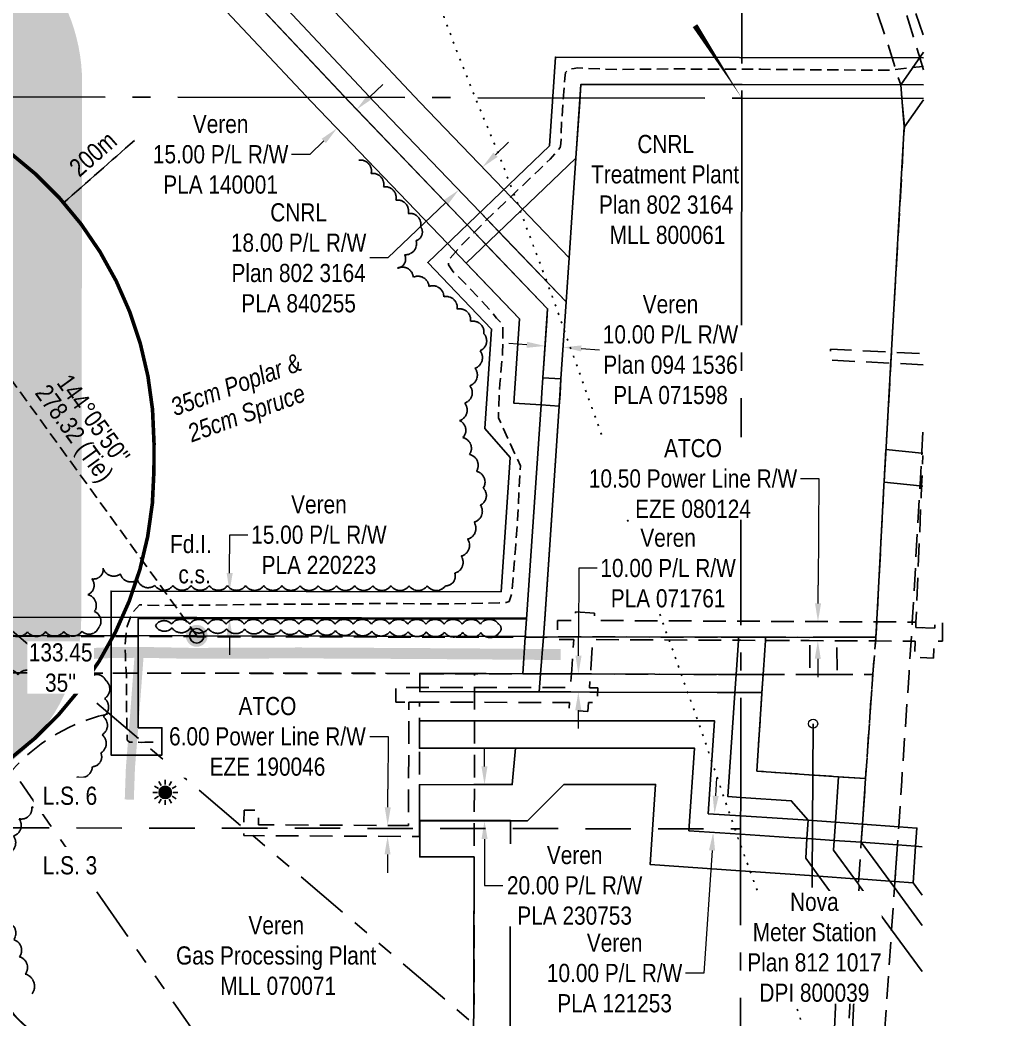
# Model space of a CAD drawing. Extents: x 487952 to 501475, y 6030928 to 6046516.
# Drawn here: x 492229 to 492769, y 6042886 to 6043436 of the extents above; entities that cross this region are included whole.
import ezdxf
from ezdxf.enums import TextEntityAlignment as Align

# ---------------------------------------------------------------- set-up
doc = ezdxf.new("R2010")
doc.units = 0
doc.header["$LTSCALE"] = 5
doc.header["$PDSIZE"] = 0.5
for name, pattern in [('0', [1, 1, 0]), ('foc-ACCESSROAD', [3.75, 2.5, -1.25]), ('foc-BUFFER', [16.75, 15, -1.75]), ('foc-DOT', [1, 0.2, -0.8]), ('foc-DRILLPATH', [14.75, 6, -1.75, 1.75, -1.75, 1.75, -1.75]), ('foc-FLOWLINE', [3.75, 2.5, -1.25]), ('foc-LSD', [8, 5, -3]), ('foc-QUARTERLINE', [33, 25, -3, 2, -3]), ('foc-TIELINE', [1.875, 1.25, -0.625]), ('UG_PIPE', [1.875, 1.25, -0.625])]:
    doc.linetypes.add(name, pattern=pattern)
doc.layers.get('Defpoints').update_dxf_attribs({"color": 9})
for name, color, linetype in [('AS-DRILL', 8, 'foc-DOT'), ('AS-PIPE-UG', 44, 'UG_PIPE'), ('AS-ROADS', 254, 'Continuous'), ('AS-SYMBOL', 7, 'Continuous'), ('AUX-BUFFER', 7, 'foc-BUFFER'), ('C-RW', 13, 'Continuous'), ('C-WS', 13, 'foc-ACCESSROAD'), ('F-AR', 190, 'foc-ACCESSROAD'), ('F-EZE', 190, 'foc-FLOWLINE'), ('F-RW', 190, 'Continuous'), ('F-WS', 190, 'foc-ACCESSROAD'), ('L-BD', 7, 'Continuous'), ('L-MON', 1, 'Continuous'), ('L-QSEC', 8, 'foc-QUARTERLINE'), ('L-SECLBL', 7, 'Continuous'), ('L-SECTION-LSD', 7, 'foc-LSD'), ('L-TIE', 7, 'foc-TIELINE'), ('P-BUFFER-H 30m', 51, 'Continuous'), ('P-PDRILLPATH', 12, 'foc-DRILLPATH'), ('T-BUSH', 110, '0'), ('T-BUSH-T', 110, 'Continuous')]:
    doc.layers.add(name, color=color, linetype=linetype)
doc.layers.add('AS-PIPE-AG', color=7, linetype='Continuous', true_color=0x7d00fa)
for name, color, linetype, lineweight in [('C-RW-T', 13, 'Continuous', 9), ('C-WS-T', 13, 'Continuous', 9), ('F-EZE-T', 190, 'Continuous', 9), ('F-RW-T', 190, 'Continuous', 9), ('F-WS-T', 190, 'Continuous', 9)]:
    doc.layers.add(name, color=color, linetype=linetype, lineweight=lineweight)
doc.styles.add('100L', font='ARIALN.TTF', dxfattribs={"height": 11})
doc.styles.add('80CG', font='ARIALN.TTF', dxfattribs={"height": 10})
doc.styles.add('80L', font='ARIALN.TTF', dxfattribs={"height": 40})
doc.dimstyles.new('CG2011', dxfattribs={"dimscale": 5, "dimtxt": 9, "dimasz": 2, "dimexe": 0.2, "dimexo": 0.0625, "dimgap": 0.5, "dimtad": 0, "dimtih": 1, "dimtoh": 1, "dimzin": 0, "dimdsep": 46, "dimtxsty": '80CG', "dimcen": 0.1, "dimse1": 1, "dimse2": 1, "dimclrd": 256, "dimclrt": 256, "dimaunit": 1, "dimadec": 4, "dimazin": 0, "dimtfac": 0.06, "dimtofl": 0, "dimtmove": 0, "dimatfit": 1, "dimfxl": 0.2, "dimtolj": 1, "dimtzin": 0, "dimlwd": -1, "dimarcsym": 0})
doc.dimstyles.new('Compass 5 000', dxfattribs={"dimscale": 5, "dimtxt": 9, "dimasz": 2, "dimexe": 0.2, "dimexo": 0.0625, "dimgap": 0.5, "dimtad": 0, "dimtih": 1, "dimtoh": 1, "dimzin": 0, "dimdsep": 46, "dimtxsty": '80CG', "dimcen": 0.1, "dimse1": 1, "dimse2": 1, "dimclrd": 256, "dimclrt": 256, "dimaunit": 1, "dimadec": 4, "dimazin": 0, "dimtfac": 0.06, "dimtofl": 0, "dimtmove": 0, "dimatfit": 1, "dimfxl": 0.2, "dimtolj": 1, "dimtzin": 0, "dimlwd": -1, "dimarcsym": 0})

# ---------------------------------------------------------------- blocks, each defined once
blk = doc.blocks.new('*D427')
at = {"layer": 'C-RW-T', "transparency": 16777216}
for p, q in [((492611.73, 6043009.04), (492612.4, 6043019.02)), ((492609.73, 6042979.01), (492605.21, 6042911.54)), ((492605.21, 6042911.54), (492595.21, 6042911.54))]:
    blk.add_line(p, q, dxfattribs=at)
for points in [[(492610.07, 6043009.16), (492613.4, 6043008.93), (492611.07, 6042999.07)], [(492608.06, 6042979.12), (492611.39, 6042978.9), (492610.39, 6042988.99)]]:
    blk.add_solid(points, dxfattribs=at)
at = {"layer": 'Defpoints', "color": 0, "transparency": 16777216}
for p in [(492642.89, 6042996.94), (492610.39, 6042988.99), (492642.22, 6042986.86)]:
    blk.add_point(p, dxfattribs=at)
at = {"layer": 'C-RW-T', "transparency": 16777216, "insert": (492556.13, 6042911.54), "char_height": 10, "attachment_point": 5, "style": '80CG', "bg_fill": 3, "box_fill_scale": 1.1, "bg_fill_color": 256, "bg_fill_true_color": 13158600, "bg_fill_transparency": 0}
blk.add_mtext('\\A1;Veren\\P10.00 P/L R/W\\PPLA 121253', dxfattribs=at)
blk = doc.blocks.new('*D428')
at = {"layer": 'C-RW-T', "transparency": 16777216}
for p, q in [((492507.83, 6043257.18), (492497.85, 6043257.85)), ((492537.82, 6043255.16), (492547.79, 6043254.48))]:
    blk.add_line(p, q, dxfattribs=at)
for points in [[(492507.94, 6043258.84), (492507.72, 6043255.52), (492517.81, 6043256.51)], [(492537.93, 6043256.82), (492537.71, 6043253.49), (492527.84, 6043255.83)]]:
    blk.add_solid(points, dxfattribs=at)
at = {"layer": 'Defpoints', "color": 0, "transparency": 16777216}
for p in [(492517.81, 6043256.51), (492514.87, 6043212.89), (492524.9, 6043212.21)]:
    blk.add_point(p, dxfattribs=at)
at = {"layer": 'C-RW-T', "transparency": 16777216, "insert": (492586.88, 6043254.48), "char_height": 10, "attachment_point": 5, "style": '80CG'}
blk.add_mtext('\\A1;Veren\\P10.00 P/L R/W\\PPlan 094 1536\\PPLA 071598', dxfattribs=at)
blk = doc.blocks.new('*D429')
at = {"layer": 'C-RW-T', "transparency": 16777216}
for p, q in [((492536.47, 6043134.31), (492536.31, 6043096.09)), ((492546.47, 6043134.31), (492536.47, 6043134.31)), ((492536.26, 6043086.09), (492536.31, 6043096.09)), ((492536.13, 6043056.13), (492536.09, 6043046.13))]:
    blk.add_line(p, q, dxfattribs=at)
for points in [[(492534.6, 6043086.1), (492537.93, 6043086.08), (492536.22, 6043076.09)], [(492534.47, 6043056.14), (492537.8, 6043056.12), (492536.18, 6043066.13)]]:
    blk.add_solid(points, dxfattribs=at)
at = {"layer": 'Defpoints', "color": 0, "transparency": 16777216}
for p in [(492494.31, 6043076.27), (492536.22, 6043076.09), (492494.27, 6043066.31)]:
    blk.add_point(p, dxfattribs=at)
at = {"layer": 'C-RW-T', "transparency": 16777216, "insert": (492585.56, 6043134.31), "char_height": 10, "attachment_point": 5, "style": '80CG', "bg_fill": 3, "box_fill_scale": 1.1, "bg_fill_color": 256, "bg_fill_true_color": 13158600, "bg_fill_transparency": 0}
blk.add_mtext('\\A1;Veren\\P10.00 P/L R/W\\PPLA 071761', dxfattribs=at)
blk = doc.blocks.new('*D431')
at = {"layer": 'Defpoints', "color": 0, "transparency": 16777216}
for p in [(492433.38, 6042992.76), (492431.25, 6042986.77), (492433.35, 6042986.76)]:
    blk.add_point(p, dxfattribs=at)
at = {"layer": 'F-EZE-T', "transparency": 16777216}
for p, q in [((492421.51, 6043041.71), (492431.51, 6043041.71)), ((492431.51, 6043041.71), (492431.37, 6043012.77)), ((492431.33, 6043002.77), (492431.37, 6043012.77)), ((492431.21, 6042976.77), (492431.16, 6042966.77))]:
    blk.add_line(p, q, dxfattribs=at)
for points in [[(492429.66, 6043002.78), (492432.99, 6043002.77), (492431.28, 6042992.77)], [(492429.54, 6042976.78), (492432.87, 6042976.77), (492431.25, 6042986.77)]]:
    blk.add_solid(points, dxfattribs=at)
at = {"layer": 'F-EZE-T', "transparency": 16777216, "insert": (492365.14, 6043041.71), "char_height": 10, "attachment_point": 5, "style": '80CG', "bg_fill": 3, "box_fill_scale": 1.1, "bg_fill_color": 256, "bg_fill_true_color": 13158600, "bg_fill_transparency": 0}
blk.add_mtext('\\A1;ATCO\\P6.00 Power Line R/W\\PEZE 190046', dxfattribs=at)
blk = doc.blocks.new('*D432')
at = {"layer": 'C-RW-T', "transparency": 16777216}
for p, q in [((492484.54, 6043025.21), (492484.53, 6043035.21)), ((492484.57, 6042985.22), (492484.6, 6042959.76)), ((492484.6, 6042959.76), (492494.6, 6042959.76))]:
    blk.add_line(p, q, dxfattribs=at)
for points in [[(492486.2, 6043025.21), (492482.87, 6043025.21), (492484.55, 6043015.21)], [(492486.24, 6042985.22), (492482.91, 6042985.21), (492484.56, 6042995.22)]]:
    blk.add_solid(points, dxfattribs=at)
at = {"layer": 'Defpoints', "color": 0, "transparency": 16777216}
for p in [(492460.24, 6043015.19), (492460.25, 6042995.19), (492484.56, 6042995.22)]:
    blk.add_point(p, dxfattribs=at)
at = {"layer": 'C-RW-T', "transparency": 16777216, "insert": (492534.14, 6042959.76), "char_height": 10, "attachment_point": 5, "style": '80CG', "bg_fill": 3, "box_fill_scale": 1.1, "bg_fill_color": 256, "bg_fill_true_color": 13158600, "bg_fill_transparency": 0}
blk.add_mtext('\\A1;Veren\\P20.00 P/L R/W\\PPLA 230753', dxfattribs=at)
blk = doc.blocks.new('*D433')
at = {"layer": 'C-RW-T', "transparency": 16777216}
for p, q in [((492421.42, 6043393.52), (492428.64, 6043400.44)), ((492396.15, 6043369.3), (492388.46, 6043361.93)), ((492388.46, 6043361.93), (492378.46, 6043361.93))]:
    blk.add_line(p, q, dxfattribs=at)
for points in [[(492420.27, 6043394.72), (492422.57, 6043392.32), (492414.2, 6043386.6)], [(492394.99, 6043370.51), (492397.3, 6043368.1), (492403.37, 6043376.22)]]:
    blk.add_solid(points, dxfattribs=at)
at = {"layer": 'Defpoints', "color": 0, "transparency": 16777216}
for p in [(492417.14, 6043383.53), (492403.37, 6043376.22), (492406.31, 6043373.15)]:
    blk.add_point(p, dxfattribs=at)
at = {"layer": 'C-RW-T', "transparency": 16777216, "insert": (492339.37, 6043361.93), "char_height": 10, "attachment_point": 5, "style": '80CG'}
blk.add_mtext('\\A1;Veren\\P15.00 P/L R/W\\PPLA 140001 ', dxfattribs=at)
blk = doc.blocks.new('*D434')
at = {"layer": 'Defpoints', "color": 0, "transparency": 16777216}
for p in [(492486.25, 6043351.86), (492470.41, 6043342.38), (492473.26, 6043339.41)]:
    blk.add_point(p, dxfattribs=at)
at = {"layer": 'F-RW-T', "transparency": 16777216}
for p, q in [((492490.61, 6043361.75), (492497.83, 6043368.67)), ((492463.19, 6043335.46), (492431.38, 6043304.95)), ((492431.38, 6043304.95), (492421.38, 6043304.95))]:
    blk.add_line(p, q, dxfattribs=at)
for points in [[(492489.46, 6043362.96), (492491.77, 6043360.55), (492483.39, 6043354.83)], [(492462.04, 6043336.66), (492464.35, 6043334.26), (492470.41, 6043342.38)]]:
    blk.add_solid(points, dxfattribs=at)
at = {"layer": 'F-RW-T', "transparency": 16777216, "insert": (492382.29, 6043304.95), "char_height": 10, "attachment_point": 5, "style": '80CG'}
blk.add_mtext('\\A1;CNRL\\P18.00 P/L R/W\\PPlan 802 3164\\PPLA 840255', dxfattribs=at)
blk = doc.blocks.new('lightpole')
h = blk.add_hatch(color=255)
h.dxf.hatch_style = 1
h.paths.add_polyline_path([(-0.78, 0, 1), (0.78, 0, 1)])
h.paths.add_polyline_path([(0.68, 0, -1), (-0.68, 0, -1)], flags=16)
h = blk.add_hatch(color=13)
h.dxf.hatch_style = 1
edge = h.paths.add_edge_path()
edge.add_arc((0, 0), 0.682, 0, 360)
at = {"color": 13}
for p, q in [((-0.43, 0.75), (-0.69, 1.19)), ((0, 0.86), (0, 1.38)), ((0.43, 0.75), (0.69, 1.19)), ((-0.86, 0), (-1.38, 0)), ((-0.75, 0.43), (-1.19, 0.69)), ((0.75, 0.43), (1.19, 0.69)), ((0.86, 0), (1.38, 0)), ((-0.75, -0.43), (-1.19, -0.69)), ((-0.43, -0.75), (-0.69, -1.19)), ((0, -0.86), (0, -1.38)), ((0.43, -0.75), (0.69, -1.19)), ((0.75, -0.43), (1.19, -0.69))]:
    blk.add_line(p, q, dxfattribs=at)
blk.add_circle((0, 0), 0.682, dxfattribs=at)
blk = doc.blocks.new('*D440')
at = {"layer": 'C-RW-T', "transparency": 16777216}
for p, q in [((492344.35, 6043131.54), (492344.39, 6043152.66)), ((492344.39, 6043152.66), (492354.39, 6043152.66)), ((492344.28, 6043096.56), (492344.27, 6043086.56))]:
    blk.add_line(p, q, dxfattribs=at)
for points in [[(492342.68, 6043131.54), (492346.01, 6043131.54), (492344.33, 6043121.54)], [(492342.62, 6043096.56), (492345.95, 6043096.56), (492344.3, 6043106.56)]]:
    blk.add_solid(points, dxfattribs=at)
at = {"layer": 'Defpoints', "color": 0, "transparency": 16777216}
for p in [(492344.33, 6043121.54), (492364.59, 6043121.5), (492364.57, 6043106.52)]:
    blk.add_point(p, dxfattribs=at)
at = {"layer": 'C-RW-T', "transparency": 16777216, "insert": (492393.47, 6043152.66), "char_height": 10, "attachment_point": 5, "style": '80CG'}
blk.add_mtext('\\A1;Veren\\P15.00 P/L R/W\\PPLA 220223', dxfattribs=at)
blk = doc.blocks.new('*D474')
at = {"layer": 'C-RW-T', "transparency": 16777216}
for p, q in [((492665.25, 6042839.25), (492623.45, 6042841.15)), ((492695.11, 6042837.89), (492705.1, 6042837.44))]:
    blk.add_line(p, q, dxfattribs=at)
for points in [[(492665.33, 6042840.92), (492665.17, 6042837.59), (492675.24, 6042838.8)], [(492695.18, 6042839.56), (492695.03, 6042836.23), (492685.12, 6042838.35)]]:
    blk.add_solid(points, dxfattribs=at)
at = {"layer": 'Defpoints', "color": 0, "transparency": 16777216}
for p in [(492675.78, 6042850.7), (492685.66, 6042850.26), (492675.24, 6042838.8)]:
    blk.add_point(p, dxfattribs=at)
at = {"layer": 'C-RW-T', "transparency": 16777216, "insert": (492584.36, 6042841.15), "char_height": 10, "attachment_point": 5, "style": '80CG', "bg_fill": 3, "box_fill_scale": 1.1, "bg_fill_color": 256, "bg_fill_true_color": 13158600, "bg_fill_transparency": 0}
blk.add_mtext('\\A1;Veren\\P10.00 P/L R/W\\PPlan 072 1780\\PPLA 070611', dxfattribs=at)
blk = doc.blocks.new('*D538')
at = {"layer": 'Defpoints', "color": 0, "transparency": 16777216}
for p in [(492666.06, 6043104.91), (492668, 6043104.9), (492666, 6043094.42)]:
    blk.add_point(p, dxfattribs=at)
at = {"layer": 'F-EZE-T', "transparency": 16777216}
for p, q in [((492658.4, 6043183.56), (492668.4, 6043183.56)), ((492668.4, 6043183.56), (492668.11, 6043124.9)), ((492668.05, 6043114.9), (492668.11, 6043124.9)), ((492667.9, 6043084.41), (492667.85, 6043074.41))]:
    blk.add_line(p, q, dxfattribs=at)
for points in [[(492666.39, 6043114.91), (492669.72, 6043114.89), (492668, 6043104.9)], [(492666.23, 6043084.42), (492669.57, 6043084.4), (492667.95, 6043094.41)]]:
    blk.add_solid(points, dxfattribs=at)
at = {"layer": 'F-EZE-T', "transparency": 16777216, "insert": (492599.26, 6043183.56), "char_height": 10, "attachment_point": 5, "style": '80CG', "bg_fill": 3, "box_fill_scale": 1.1, "bg_fill_color": 256, "bg_fill_true_color": 13158600, "bg_fill_transparency": 0}
blk.add_mtext('\\A1;ATCO\\P10.50 Power Line R/W\\PEZE 080124', dxfattribs=at)
blk = doc.blocks.new('fdia')
at = {"color": 255, "const_width": 1}
blk.add_lwpolyline([(-0.5, 0, 1), (0.5, 0, 1)], format="xyb", close=True, dxfattribs=at)
blk = doc.blocks.new('Fdiaa')
blk.add_blockref('fdia', (0, 0))
blk = doc.blocks.new('fdib')
at = {"color": 1, "const_width": 1.6}
blk.add_lwpolyline([(-0.4, 0, 1), (0.4, 0, 1)], format="xyb", close=True, dxfattribs=at)
at = {"color": 1}
blk.add_circle((0, 0), 0.8, dxfattribs=at)
blk = doc.blocks.new('Fdibb')
blk.add_blockref('fdib', (0, 0))
blk = doc.blocks.new('fdicc')
for name in ['Fdibb', 'Fdiaa']:
    blk.add_blockref(name, (0, 0))
blk = doc.blocks.new('FDI')
blk.add_blockref('fdicc', (0, 0))

msp = doc.modelspace()

# ---------------------------------------------------------------- hatches: boundary and pattern name
at = {"layer": 'P-BUFFER-H 30m'}
h = msp.add_hatch(color=256, dxfattribs=at)
h.dxf.hatch_style = 1
edge = h.paths.add_edge_path()
edge.add_arc((491992.533, 6043322.243), 99.948, 106.13903, 179.89767)
edge.add_line((491892.585, 6043322.422), (491892.201, 6043107.355))
edge.add_arc((491992.149, 6043107.176), 99.948, 179.89767, 269.89767)
edge.add_line((491991.97, 6043007.228), (492162.577, 6043006.924))
edge.add_arc((492162.755, 6043106.872), 99.948, 269.89767, 359.89767)
edge.add_line((492262.703, 6043106.693), (492263.087, 6043321.76))
edge.add_arc((492163.139, 6043321.939), 99.948, 359.89767, 361.39676)
edge.add_line((492263.058, 6043324.375), (492263.183, 6043401.188))
edge.add_arc((492163.235, 6043401.351), 99.948, 359.90667, 449.90667)
edge.add_line((492163.398, 6043501.299), (492063.45, 6043501.462))
edge.add_arc((492063.287, 6043401.514), 99.948, 89.90667, 170.35906)

# ---------------------------------------------------------------- linework, layer by layer
at = {"layer": 'AS-PIPE-AG', "flags": 128}
msp.add_lwpolyline([(492295.869, 6043038.347), (492297.676, 6043038.483), (492302.233, 6043038.562)], dxfattribs=at)
at = {"layer": 'AS-PIPE-UG', "flags": 128}
msp.add_lwpolyline([(492726.071, 6043410.222), (492725.91, 6043410.194), (492719.837, 6043409.698), (492706.468, 6043408.216), (492675.535, 6043408.433), (492636.515, 6043408.714), (492588.247, 6043408.932), (492557.519, 6043408.64), (492535.733, 6043409.481), (492533.796, 6043409.219), (492530.486, 6043408.399), (492529.183, 6043407.05), (492528.712, 6043403.903), (492526.948, 6043379.393), (492526.553, 6043367.667), (492526.195, 6043365.719), (492524.897, 6043364.157), (492520.609, 6043359.344), (492514.555, 6043353.442), (492500.071, 6043339.598), (492484.514, 6043324.76), (492471.475, 6043311.409), (492464.763, 6043303.723), (492464.678, 6043301.111), (492467.353, 6043297.387), (492471.431, 6043293.469), (492488.086, 6043275.857), (492491.184, 6043271.846), (492494.651, 6043268.23), (492494.506, 6043252.879), (492493.467, 6043240.444), (492492.933, 6043235.883), (492492.197, 6043216.989), (492504.321, 6043190.577), (492502.701, 6043160.847), (492501.805, 6043147.342), (492501.378, 6043142.981), (492500.499, 6043130.945), (492500.497, 6043130.947), (492499.475, 6043119.946), (492498.199, 6043115.969), (492496.383, 6043115.381), (492492.79, 6043115.191), (492465.758, 6043114.619), (492426.78, 6043114.835), (492391.646, 6043114.489), (492369.559, 6043114.488), (492333.393, 6043113.906), (492321.513, 6043113.922), (492307.119, 6043113.797), (492294.747, 6043114.098), (492291.486, 6043110.505), (492289.602, 6043106.745), (492288.012, 6043102.301), (492287.377, 6043099.081), (492286.903, 6043092.467), (492286.98, 6043086.096), (492287.515, 6043075.532), (492287.61, 6043057.645), (492287.932, 6043039.62), (492289.173, 6043038.632), (492294.13, 6043038.535), (492295.842, 6043038.388)], dxfattribs=at)
at = {"layer": 'AS-ROADS', "flags": 128}
for points, const_width in [([(492222.552, 6043087.144), (492257.991, 6043086.767)], 4.997), ([(492257.991, 6043086.767), (492278.652, 6043087.853), (492294.669, 6043087.982), (492323.586, 6043087.425), (492382.326, 6043087.651), (492422.227, 6043087.469), (492471.539, 6043087.176), (492526.387, 6043086.741)], 5.997), ([(492294.666, 6043087.974), (492291.849, 6043050.477), (492289.756, 6043024.443), (492289.14, 6043006.965)], 4.997)]:
    msp.add_lwpolyline(points, dxfattribs=dict(at, const_width=const_width))
at = {"layer": 'C-RW', "flags": 128}
for points in [[(492313.867, 6043493.297), (492410.221, 6043390.753), (492474.949, 6043323.194), (492488.776, 6043308.765), (492519.216, 6043277), (492518.758, 6043270.263), (492516.651, 6043239.05), (492526.624, 6043238.391), (492526.114, 6043230.176), (492525.615, 6043223.446), (492515.642, 6043224.119), (492500.684, 6043225.13), (492503.811, 6043271.406), (492477.953, 6043298.39), (492464.113, 6043312.833), (492389.414, 6043390.782), (492293.058, 6043493.328), (492293.058, 6043493.328)], [(492327.738, 6043493.277), (492424.11, 6043390.662), (492482.168, 6043330.107), (492496.047, 6043315.648), (492529.485, 6043280.729), (492526.626, 6043238.412), (492526.128, 6043230.196), (492525.615, 6043223.446), (492525.06, 6043215.232), (492517.703, 6043106.351), (492517.023, 6043096.287), (492517.02, 6043096.244), (492515.414, 6043076.218), (492514.628, 6043066.209), (492504.697, 6043066.232), (492484.504, 6043066.282), (492478.924, 6043066.295), (492448.961, 6043066.368), (492448.996, 6043076.349), (492478.954, 6043076.28), (492485.403, 6043076.272), (492505.6, 6043076.237), (492507.004, 6043096.262), (492507.679, 6043106.256), (492515.642, 6043224.119), (492516.098, 6043230.863), (492516.651, 6043239.05), (492519.215, 6043277), (492474.949, 6043323.194), (492410.252, 6043390.72), (492313.867, 6043493.297)], [(492726.079, 6043415.092), (492523.562, 6043415.464), (492520.279, 6043366.579), (492453.308, 6043302.464), (492488.41, 6043265.84), (492484.696, 6043211.184), (492498.646, 6043195.215), (492493.666, 6043121.304), (492279.086, 6043121.656), (492279.098, 6043031.454), (492307.08, 6043031.464), (492307.078, 6043046.456), (492294.088, 6043046.452), (492294.08, 6043106.637), (492507.679, 6043106.256), (492515.642, 6043224.119), (492500.684, 6043225.13), (492503.811, 6043271.406), (492474.493, 6043302.001), (492534.825, 6043359.768), (492537.574, 6043400.446), (492726.056, 6043400.1)], [(492726.043, 6043391.947), (492725.115, 6043390.572), (492715.538, 6043377.049), (492714.344, 6043390.589), (492713.504, 6043400.123), (492726.083, 6043418.098)], [(492674.619, 6042825.147), (492680.235, 6042948.655), (492668.45, 6042964.826), (492661.244, 6042974.714), (492661.955, 6042985.512), (492662.625, 6042995.648), (492653.336, 6043006.325), (492625.507, 6043008.172), (492618.453, 6043008.64), (492622.456, 6043068.303), (492623.126, 6043078.323), (492624.208, 6043094.627), (492624.36, 6043096.347), (492625.642, 6043096.343), (492639.183, 6043096.282), (492639.066, 6043094.554), (492637.972, 6043078.281), (492637.289, 6043068.261), (492634.425, 6043022.637), (492660.324, 6043020.843), (492679.254, 6043019.561), (492677.564, 6042994.566), (492676.883, 6042984.507), (492676.524, 6042979.177), (492688.026, 6042963.466), (492690.247, 6042960.432), (492690.756, 6042959.736), (492685.204, 6042840.504)], [(492725.347, 6042937.748), (492710.109, 6042958.615), (492710.342, 6042961.917), (492711.761, 6042982.042), (492691.845, 6042983.587), (492676.883, 6042984.507), (492661.955, 6042985.512), (492651.966, 6042986.207), (492625.476, 6042987.979), (492596.988, 6042989.854), (492600.03, 6043035.345), (492501.584, 6043035.235), (492481.406, 6043035.212), (492478.727, 6043035.209), (492448.766, 6043035.176), (492448.8, 6043050.291), (492478.742, 6043050.3), (492482.735, 6043050.301), (492502.919, 6043050.306), (492611.058, 6043050.339), (492607.634, 6042999.163), (492625.491, 6042998.035), (492648.515, 6042996.582), (492662.625, 6042995.648), (492677.564, 6042994.566), (492692.523, 6042993.481), (492712.42, 6042992.039), (492722.399, 6042991.316), (492721.7, 6042981.3), (492720.3, 6042961.224), (492725.372, 6042954.321)], [(492725.372, 6042954.321), (492720.3, 6042961.224), (492710.342, 6042961.917), (492707.551, 6042962.113), (492690.444, 6042963.299), (492688.026, 6042963.466), (492668.45, 6042964.826), (492655.38, 6042965.733), (492625.445, 6042967.813), (492575.686, 6042971.27), (492578.632, 6043015.349), (492528.121, 6043015.241), (492508.133, 6042995.239), (492478.674, 6042995.211), (492448.787, 6042995.183), (492448.779, 6043015.173), (492478.703, 6043015.206), (492499.811, 6043015.23), (492501.584, 6043035.235), (492600.03, 6043035.345), (492596.988, 6042989.854), (492625.476, 6042987.979), (492651.966, 6042986.207), (492661.955, 6042985.512), (492676.883, 6042984.507), (492691.845, 6042983.587), (492711.761, 6042982.042), (492721.7, 6042981.3), (492725.413, 6042981.022)]]:
    msp.add_lwpolyline(points, dxfattribs=at)
msp.add_lwpolyline([(491700.216, 6043078.111), (492198.715, 6043077.408), (492198.546, 6042957.15, 0.4329021), (492304.542, 6042857.103), (492478.582, 6042856.827), (492478.81, 6042975.454), (492448.899, 6042975.437), (492448.888, 6042995.427), (492498.839, 6042995.455), (492498.532, 6042836.805), (492305.104, 6042837.113, -0.4312586), (492178.556, 6042957.192), (492178.698, 6043057.447), (491700.181, 6043058.122)], format="xyb", dxfattribs=at)
msp.add_lwpolyline([(492637.797, 6043075.713), (492637.138, 6043065.86), (492625.754, 6043065.887), (492622.611, 6043065.902), (492612.464, 6043065.927), (492546.969, 6043066.124), (492542.504, 6043066.136), (492531.986, 6043066.164), (492514.628, 6043066.21), (492515.41, 6043076.173), (492516.676, 6043076.174), (492532.721, 6043076.105), (492543.239, 6043076.066), (492613.238, 6043075.804), (492623.332, 6043075.768), (492625.82, 6043075.749), (492637.797, 6043075.713)], close=True, dxfattribs=at)
at = {"layer": 'C-WS', "flags": 128}
msp.add_lwpolyline([(492301.161, 6042856.571), (492297.641, 6042856.567), (492294.123, 6042856.687), (492290.612, 6042856.931), (492287.111, 6042857.298), (492283.626, 6042857.789), (492280.16, 6042858.402), (492276.717, 6042859.136), (492273.303, 6042859.991), (492269.921, 6042860.966), (492266.575, 6042862.059), (492263.27, 6042863.269), (492260.009, 6042864.595), (492256.797, 6042866.035), (492253.638, 6042867.586), (492250.536, 6042869.248), (492247.494, 6042871.019), (492244.515, 6042872.895), (492241.605, 6042874.874), (492238.766, 6042876.956), (492236.002, 6042879.135), (492233.317, 6042881.411), (492230.714, 6042883.779), (492228.195, 6042886.238), (492225.764, 6042888.784), (492223.425, 6042891.413), (492221.18, 6042894.124), (492219.031, 6042896.912), (492216.982, 6042899.774), (492215.035, 6042902.706), (492213.192, 6042905.705), (492211.456, 6042908.766), (492209.828, 6042911.888), (492208.312, 6042915.063), (492206.908, 6042918.291), (492205.619, 6042921.567), (492204.446, 6042924.885), (492203.39, 6042928.243), (492202.453, 6042931.636), (492201.636, 6042935.059), (492200.94, 6042938.51), (492200.366, 6042941.983), (492199.915, 6042945.473), (492199.586, 6042948.978), (492199.381, 6042952.491), (492199.301, 6042956.011), (492199.343, 6042959.53), (492199.51, 6042963.045), (492199.8, 6042966.553), (492200.214, 6042970.049), (492200.75, 6042973.528), (492201.409, 6042976.985), (492202.188, 6042980.417), (492203.088, 6042983.82), (492204.107, 6042987.189), (492205.245, 6042990.52), (492206.498, 6042993.809), (492207.867, 6042997.052), (492209.349, 6043000.245), (492210.942, 6043003.383), (492212.645, 6043006.464), (492214.455, 6043009.482), (492216.37, 6043012.436), (492218.388, 6043015.319), (492220.506, 6043018.13), (492222.722, 6043020.865), (492225.033, 6043023.52), (492227.436, 6043026.092), (492229.927, 6043028.578), (492232.505, 6043030.975), (492235.165, 6043033.28), (492237.906, 6043035.489), (492240.722, 6043037.6), (492243.61, 6043039.612), (492246.568, 6043041.52), (492249.591, 6043043.323), (492252.675, 6043045.019), (492255.817, 6043046.605), (492259.013, 6043048.079), (492262.259, 6043049.44), (492265.551, 6043050.686), (492268.885, 6043051.816), (492272.256, 6043052.827), (492279.095, 6043054.491), (492279.092, 6043076.543), (492326.209, 6043076.496), (492449.09, 6043076.418), (492479.048, 6043076.401), (492479.035, 6043066.415), (492479.019, 6043058.277), (492479.005, 6043048.082), (492478.988, 6043032.991), (492478.961, 6043012.988), (492478.93, 6042992.993), (492478.72, 6042856.515), (492304.678, 6042856.698), (492301.161, 6042856.571)], close=True, dxfattribs=at)
at = {"layer": 'F-AR', "flags": 128}
for points in [[(492725.058, 6042749.373), (492722.689, 6042751.611), (492700.649, 6042772.431), (492692.31, 6042809.187), (492685.204, 6042840.504), (492682.686, 6042851.602), (492690.247, 6042960.432), (492690.444, 6042963.299), (492691.845, 6042983.587), (492692.523, 6042993.481), (492694.215, 6043018.552), (492698.311, 6043078.362), (492699.909, 6043096.244), (492700.019, 6043098.405), (492700.345, 6043104.739), (492704.41, 6043181.626), (492705.412, 6043199.607), (492708.095, 6043247.087), (492708.434, 6043253.072), (492715.539, 6043377.037), (492714.153, 6043392.764), (492713.504, 6043400.123), (492706.478, 6043422.435), (492682.609, 6043492.764)], [(492703.725, 6043492.734), (492726.097, 6043426.799)], [(492725.763, 6043209.158), (492725.167, 6043198.517), (492725.115, 6043197.578), (492724.161, 6043180.537), (492724.109, 6043179.599), (492719.915, 6043104.653), (492719.492, 6043097.097), (492719.293, 6043094.16), (492718.124, 6043076.913), (492714.073, 6043017.124), (492712.42, 6042992.039), (492711.761, 6042982.042), (492710.342, 6042961.917), (492710.109, 6042958.615), (492708.535, 6042935.385), (492702.963, 6042853.182), (492718.919, 6042782.855), (492725.101, 6042777.016)], [(491700.25, 6043097.855), (492326.215, 6043096.589), (492487.226, 6043096.297), (492507.021, 6043096.261), (492517.02, 6043096.244), (492524.742, 6043096.477), (492614.788, 6043096.359), (492624.803, 6043096.347), (492625.893, 6043096.342), (492639.578, 6043096.28), (492663.494, 6043096.234), (492678.536, 6043096.289), (492699.909, 6043096.244), (492699.5, 6043091.662), (492698.132, 6043075.735), (492678.517, 6043075.752), (492663.466, 6043075.741), (492638.178, 6043075.712), (492625.82, 6043075.749), (492623.332, 6043075.768), (492613.238, 6043075.804), (492543.239, 6043076.066), (492532.721, 6043076.105), (492516.676, 6043076.174), (492515.447, 6043076.173), (492505.633, 6043076.183), (492485.436, 6043076.201), (492478.988, 6043076.204), (492449.03, 6043076.247), (492326.174, 6043076.479), (492279.092, 6043076.543), (491700.215, 6043077.73)]]:
    msp.add_lwpolyline(points, dxfattribs=at)
at = {"layer": 'F-EZE', "flags": 128}
for points in [[(492726.069, 6043408.486), (492723.47, 6043416.922), (492721.778, 6043422.417), (492700.153, 6043492.739)], [(492725.82, 6043246.226), (492707.773, 6043247.103), (492674.66, 6043248.7), (492674.948, 6043254.688), (492708.112, 6043253.088), (492725.829, 6043252.234)], [(492725.598, 6043101.47), (492721.778, 6043101.63), (492721.904, 6043104.644), (492725.041, 6043179.502), (492725.743, 6043196.266)]]:
    msp.add_lwpolyline(points, dxfattribs=at)
for points in [[(492721.778, 6043101.63), (492732.27, 6043101.19), (492732.418, 6043104.788), (492736.603, 6043104.618), (492736.585, 6043094.122), (492731.975, 6043094.13), (492731.598, 6043084.854), (492721.113, 6043085.28), (492721.473, 6043094.149), (492719.293, 6043094.16), (492699.259, 6043094.253), (492678.252, 6043094.362), (492663.236, 6043094.434), (492639.066, 6043094.554), (492625.64, 6043094.619), (492624.208, 6043094.627), (492614.182, 6043094.675), (492544.159, 6043095.018), (492543.033, 6043078.542), (492542.35, 6043068.537), (492546.815, 6043068.525), (492546.803, 6043060.407), (492541.794, 6043060.412), (492541.456, 6043055.442), (492530.985, 6043056.156), (492531.277, 6043060.426), (492503.819, 6043060.462), (492483.632, 6043060.488), (492478.755, 6043060.495), (492450.87, 6043060.532), (492448.795, 6043060.535), (492448.444, 6043060.536), (492435.786, 6043060.552), (492435.791, 6043064.552), (492435.796, 6043068.685), (492448.456, 6043068.682), (492448.807, 6043068.654), (492478.768, 6043068.633), (492484.35, 6043068.63), (492504.542, 6043068.616), (492514.473, 6043068.61), (492531.832, 6043068.565), (492532.515, 6043078.572), (492533.641, 6043095.038), (492524.74, 6043095.053), (492524.746, 6043098.719), (492524.758, 6043105.547), (492534.358, 6043105.531), (492534.677, 6043110.2), (492545.147, 6043109.485), (492544.876, 6043105.512), (492625.656, 6043105.115), (492699.985, 6043104.741), (492719.915, 6043104.653), (492721.904, 6043104.644), (492721.778, 6043101.63)], [(492448.787, 6042995.183), (492448.776, 6042986.693), (492352.185, 6042987.139), (492352.25, 6043001.131), (492360.25, 6043001.094), (492360.213, 6042993.102), (492442.783, 6042992.72), (492442.868, 6043056.542), (492442.874, 6043060.543), (492448.444, 6043060.536), (492448.821, 6043060.535), (492448.868, 6043056.534), (492448.82, 6043050.291), (492448.784, 6043035.176), (492448.79, 6043015.173), (492448.787, 6042995.183)]]:
    msp.add_lwpolyline(points, close=True, dxfattribs=at)
at = {"layer": 'F-RW', "flags": 128}
for points in [[(492352.688, 6043493.241), (492448.996, 6043390.701), (492495.122, 6043342.603), (492508.967, 6043328.165), (492531.129, 6043305.054), (492529.485, 6043280.729), (492495.985, 6043315.713), (492482.168, 6043330.107), (492424.048, 6043390.727), (492327.738, 6043493.277)], [(492725.717, 6043179.433), (492725.041, 6043179.502), (492724.109, 6043179.599), (492704.41, 6043181.626), (492705.412, 6043199.607), (492725.115, 6043197.578), (492725.745, 6043197.513)], [(492326.248, 6043107.058), (492192.872, 6043107.292), (491700.267, 6043108.086)], [(492326.23, 6043097.063), (492192.854, 6043097.297), (491741.578, 6043098.025)], [(492725.308, 6042912.411), (492708.535, 6042935.385), (492690.756, 6042959.736), (492690.247, 6042960.432), (492688.026, 6042963.466), (492676.524, 6042979.177), (492676.883, 6042984.507), (492677.564, 6042994.566), (492679.254, 6043019.561), (492694.215, 6043018.552), (492692.523, 6042993.481), (492691.845, 6042983.587), (492707.551, 6042962.113), (492710.109, 6042958.615), (492725.347, 6042937.748)]]:
    msp.add_lwpolyline(points, dxfattribs=at)
msp.add_lwpolyline([(492700.23, 6043102.562), (492699.909, 6043096.244), (492678.536, 6043096.289), (492663.494, 6043096.234), (492639.578, 6043096.28), (492625.893, 6043096.342), (492624.803, 6043096.347), (492614.788, 6043096.359), (492524.994, 6043096.484), (492517.02, 6043096.244), (492517.7, 6043106.309), (492525.615, 6043223.446), (492526.624, 6043238.391), (492529.485, 6043280.729), (492531.129, 6043305.054), (492532.813, 6043329.98), (492534.825, 6043359.768), (492536.921, 6043390.789), (492537.574, 6043400.446), (492626.262, 6043400.283), (492713.504, 6043400.123), (492714.307, 6043390.589), (492715.507, 6043377.038), (492708.311, 6043250.91), (492707.973, 6043244.925), (492705.291, 6043197.464), (492704.29, 6043179.483), (492700.23, 6043102.562)], close=True, dxfattribs=at)
at = {"layer": 'F-WS', "flags": 128}
for points in [[(492678.517, 6043075.752), (492663.466, 6043075.741), (492663.458, 6043091.841), (492663.494, 6043096.234), (492678.536, 6043096.289), (492678.474, 6043091.754), (492678.517, 6043075.752)], [(492694.215, 6043018.552), (492679.254, 6043019.561), (492660.324, 6043020.843), (492634.425, 6043022.637), (492637.289, 6043068.261), (492637.797, 6043075.713), (492663.466, 6043075.741), (492678.517, 6043075.752), (492698.132, 6043075.735), (492694.215, 6043018.552)]]:
    msp.add_lwpolyline(points, close=True, dxfattribs=at)
at = {"layer": 'L-BD', "flags": 128}
for points in [[(492326.248, 6043107.058), (492507.712, 6043106.739)], [(492326.23, 6043097.063), (492507.694, 6043096.745)]]:
    msp.add_lwpolyline(points, dxfattribs=at)
at = {"layer": 'L-BD', "color": 6, "flags": 128}
for points in [[(492326.215, 6043096.589), (492326.215, 6043096.585)], [(492486.971, 6043096.322), (492486.971, 6043096.298)]]:
    msp.add_lwpolyline(points, dxfattribs=at)
at = {"layer": 'L-QSEC', "flags": 128}
for points in [[(492627.329, 6044197.001), (492626.096, 6043392.898)], [(491820.812, 6043394.061), (492626.096, 6043392.898)], [(492626.096, 6043392.898), (492624.864, 6042588.797)], [(492626.096, 6043392.898), (492726.044, 6043392.753)]]:
    msp.add_lwpolyline(points, dxfattribs=at)
at = {"layer": 'L-SECLBL', "flags": 128}
msp.add_lwpolyline([(492600.367, 6043432.735, 2.998, 0, 0), (492626.096, 6043392.898, 0, 0, 0)], format="xyseb", dxfattribs=at)
at = {"layer": 'L-SECTION-LSD', "flags": 128}
msp.add_lwpolyline([(491820.123, 6042992.005), (492625.48, 6042990.848)], dxfattribs=at)
at = {"layer": 'L-TIE', "flags": 128}
msp.add_lwpolyline([(492326.23, 6043097.063), (492163.106, 6043322.392)], dxfattribs=at)
at = {"layer": 'P-PDRILLPATH', "flags": 128}
for points in [[(492102.844, 6043203.432), (493073.246, 6042377.625)], [(492102.836, 6043198.515), (492644.24, 6042419.616)]]:
    msp.add_lwpolyline(points, dxfattribs=at)
at = {"layer": 'T-BUSH', "flags": 128}
for points in [[(492415.429, 6043358.744, -0.5205671), (492422.225, 6043351.416, -0.5205671), (492429.022, 6043344.088, -0.5205671), (492435.818, 6043336.759, -0.5205671), (492442.615, 6043329.431, -0.5205671), (492449.412, 6043322.103, -0.5205671), (492446.891, 6043314.459, -0.5205671), (492440.607, 6043306.687, -0.5205671), (492436.774, 6043299.364, -0.5205671), (492445.405, 6043294.325, -0.5205671), (492454.037, 6043289.286, -0.5205671), (492462.187, 6043283.597, -0.5205671), (492469.532, 6043276.818, -0.5205671), (492476.877, 6043270.039, -0.5205671), (492484.222, 6043263.26, -0.5205671), (492482.097, 6043253.855, -0.5205671), (492479.294, 6043244.261, -0.5205671), (492476.491, 6043234.667, -0.5205671), (492473.689, 6043225.074, -0.5205671), (492470.886, 6043215.48, -0.5205671), (492472.613, 6043206.113, -0.5205671), (492476.359, 6043196.846, -0.5205671), (492480.104, 6043187.58, -0.5205671), (492483.85, 6043178.313, -0.5205671), (492482.308, 6043168.985, -0.5205671), (492478.78, 6043159.634, -0.5205671), (492475.251, 6043150.283, -0.5205671), (492471.723, 6043140.931, -0.5205671), (492468.194, 6043131.58, -0.5205671), (492463.061, 6043124.553, -0.5205671), (492453.066, 6043124.565, -0.5205671), (492443.071, 6043124.577, -0.5205671), (492433.076, 6043124.589, -0.5205671), (492423.082, 6043124.601, -0.5205671), (492413.087, 6043124.613, -0.5205671), (492403.092, 6043124.625, -0.5205671), (492393.097, 6043124.637, -0.5205671), (492383.102, 6043124.649, -0.5205671), (492373.108, 6043124.661, -0.5205671), (492363.113, 6043124.673, -0.5205671), (492353.118, 6043124.685, -0.5205671), (492343.123, 6043124.697, -0.5205671), (492333.128, 6043124.709, -0.5205671), (492323.134, 6043124.721, -0.5205671), (492313.139, 6043124.733, -0.5205671), (492303.144, 6043124.745, -0.5205671), (492293.665, 6043127.868, -0.5205671), (492284.201, 6043131.081, -0.5205671), (492274.737, 6043134.295, -0.5205671), (492268.459, 6043128.418, -0.5205671), (492266.259, 6043119.708, -0.5205671), (492270.028, 6043110.451, -0.5205671), (492271.977, 6043101.089, -0.5205671), (492263.09, 6043099.552, -0.5205671), (492253.095, 6043099.458, -0.5205671), (492243.101, 6043099.363, -0.5205671), (492233.106, 6043099.269, -0.5205671), (492223.112, 6043099.175, -0.5205671), (492213.118, 6043099.08, -0.5205671), (492203.123, 6043098.992, -0.5205671), (492193.129, 6043099.019, -0.5205671), (492183.134, 6043099.046, -0.5205671), (492173.139, 6043099.073, -0.5205671), (492163.144, 6043099.1, -0.5205671), (492153.149, 6043099.127, -0.5205671), (492143.155, 6043099.155, -0.5205671), (492133.16, 6043099.182, -0.5205671), (492123.165, 6043099.209, -0.5205671), (492113.17, 6043099.236, -0.5205671), (492103.176, 6043099.263, -0.5205671), (492093.181, 6043099.29, -0.5205671), (492083.186, 6043099.317, -0.5205671), (492073.191, 6043099.345, -0.5205671), (492063.196, 6043099.372, -0.5205671), (492053.202, 6043099.399, -0.5205671), (492043.207, 6043099.426, -0.5205671), (492033.212, 6043099.453, -0.5205671), (492023.217, 6043099.48, -0.5205671), (492013.223, 6043099.507, -0.5205671), (492003.228, 6043099.535, -0.5205671), (491993.233, 6043099.562, -0.5205671), (491983.238, 6043099.589, -0.5205671), (491973.244, 6043099.616, -0.5205671), (491963.249, 6043099.643, -0.5205671), (491953.254, 6043099.67, -0.5205671), (491943.259, 6043099.697, -0.5205671), (491937.067, 6043099.714, -0.5205671)], [(491938.055, 6043076.49, -0.5205671), (491948.05, 6043076.499, -0.5205671), (491958.044, 6043076.507, -0.5205671), (491968.039, 6043076.516, -0.5205671), (491978.034, 6043076.524, -0.5205671), (491988.029, 6043076.533, -0.5205671), (491998.024, 6043076.541, -0.5205671), (492008.018, 6043076.55, -0.5205671), (492018.013, 6043076.558, -0.5205671), (492028.008, 6043076.567, -0.5205671), (492038.003, 6043076.575, -0.5205671), (492047.998, 6043076.584, -0.5205671), (492057.992, 6043076.592, -0.5205671), (492067.987, 6043076.601, -0.5205671), (492077.982, 6043076.609, -0.5205671), (492087.977, 6043076.618, -0.5205671), (492097.972, 6043076.626, -0.5205671), (492107.966, 6043076.635, -0.5205671), (492117.961, 6043076.643, -0.5205671), (492127.956, 6043076.652, -0.5205671), (492137.951, 6043076.66, -0.5205671), (492147.946, 6043076.669, -0.5205671), (492157.941, 6043076.677, -0.5205671), (492167.935, 6043076.686, -0.5205671), (492177.93, 6043076.694, -0.5205671), (492187.925, 6043076.703, -0.5205671), (492197.919, 6043076.637, -0.5205671), (492207.908, 6043076.319, -0.5205671), (492217.898, 6043076, -0.5205671), (492227.888, 6043075.682, -0.5205671), (492237.878, 6043075.363, -0.5205671), (492247.867, 6043075.045, -0.5205671), (492257.857, 6043074.726, -0.5205671), (492267.847, 6043074.408, -0.5205671), (492276.147, 6043072.557, -0.5205671), (492275.491, 6043062.584, -0.5205671), (492274.834, 6043052.611, -0.5205671), (492274.178, 6043042.638, -0.5205671), (492273.522, 6043032.664, -0.5205671), (492268.812, 6043025.038, -0.5205671), (492260.489, 6043019.505, -0.5205671), (492252.166, 6043013.971, -0.5205671), (492243.843, 6043008.437, -0.5205671), (492235.52, 6043002.903, -0.5205671), (492228.47, 6042996.406, -0.5205671), (492225.402, 6042986.893, -0.5205671), (492222.335, 6042977.381, -0.5205671), (492219.268, 6042967.868, -0.5205671), (492216.2, 6042958.356, -0.5205671), (492219.156, 6042948.883, -0.5205671), (492222.35, 6042939.413, -0.5205671), (492225.544, 6042929.942, -0.5205671), (492228.737, 6042920.471, -0.5205671), (492231.931, 6042911, -0.5205671), (492235.627, 6042900.041, -0.5205671)]]:
    msp.add_lwpolyline(points, format="xyb", dxfattribs=at)
msp.add_lwpolyline([(492492.319, 6043103.529, 0.5205671), (492482.324, 6043103.528, 0.5205671), (492472.329, 6043103.528, 0.5205671), (492462.334, 6043103.528, 0.5205671), (492452.339, 6043103.528, 0.5205671), (492442.345, 6043103.527, 0.5205671), (492432.35, 6043103.527, 0.5205671), (492422.355, 6043103.527, 0.5205671), (492412.36, 6043103.526, 0.5205671), (492402.365, 6043103.526, 0.5205671), (492392.371, 6043103.526, 0.5205671), (492382.376, 6043103.526, 0.5205671), (492372.381, 6043103.525, 0.5205671), (492362.386, 6043103.525, 0.5205671), (492352.391, 6043103.525, 0.5205671), (492342.397, 6043103.525, 0.5205671), (492332.402, 6043103.524, 0.5205671), (492322.407, 6043103.524, 0.5205671), (492312.412, 6043103.524, 0.5205671), (492303.497, 6043102.617, 0.5205671), (492312.642, 6043101.454, 0.5205671), (492322.635, 6043101.284, 0.5205671), (492332.628, 6043101.115, 0.5205671), (492342.622, 6043100.945, 0.5205671), (492352.615, 6043100.776, 0.5205671), (492362.609, 6043100.606, 0.5205671), (492372.602, 6043100.437, 0.5205671), (492382.595, 6043100.267, 0.5205671), (492392.589, 6043100.098, 0.5205671), (492402.582, 6043099.928, 0.5205671), (492412.575, 6043099.758, 0.5205671), (492422.569, 6043099.596, 0.5205671), (492432.563, 6043099.464, 0.5205671), (492442.557, 6043099.333, 0.5205671), (492452.551, 6043099.202, 0.5205671), (492462.545, 6043099.07, 0.5205671), (492472.539, 6043098.939, 0.5205671), (492482.533, 6043098.808, 0.5205671), (492492.527, 6043098.676, 0.5205671)], format="xyb", close=True, dxfattribs=at)

# ---------------------------------------------------------------- texts
at = {"layer": 'AUX-BUFFER', "insert": (492255.072, 6043356.488), "char_height": 9.9948, "attachment_point": 1, "rotation": 41.38075, "style": '80L'}
msp.add_mtext_dynamic_manual_height_columns('200m', width=6.84691, gutter_width=45, heights=[0], dxfattribs=at)
at = {"layer": 'C-WS-T', "insert": (492314.491, 6042942.874), "char_height": 9.99481, "attachment_point": 1, "style": '80L'}
msp.add_mtext_dynamic_manual_height_columns('\\pi40.22693;Veren\\P\\pi0.367;Gas Processing Plant\\P\\pi24.72679;MLL 070071', width=110.14512, gutter_width=49.974, heights=[0], dxfattribs=at)
at = {"layer": 'F-WS-T', "insert": (492534.453, 6043372.629), "char_height": 9.99481, "attachment_point": 1, "style": '80L'}
msp.add_mtext_dynamic_manual_height_columns('\\pi34.20074;CNRL\\P\\pi8.73647;Treatment Plant\\P\\pi13.08619;Plan 802 3164\\P\\pi18.94604;MLL 800061', width=98.58362, gutter_width=49.974, heights=[0], dxfattribs=at)
at = {"layer": 'L-BD', "style": '80L'}
for s, p in [("144°05'50''", (492269.522, 6043216.155)), ('278.32 (Tie)', (492257.992, 6043207.793))]:
    msp.add_text(s, height=9.99481, rotation=305.9514, dxfattribs=at).set_placement(p, align=Align.MIDDLE)
at = {"layer": 'L-MON', "insert": (492305.188, 6043152.6), "char_height": 10, "attachment_point": 1, "style": '80L'}
msp.add_mtext_dynamic_manual_height_columns('\\pi6.38352;Fd.I.\\P\\pi10.9606;c.s.', width=27.36579, gutter_width=50, heights=[0], dxfattribs=at)
at = {"layer": 'T-BUSH-T', "insert": (492310.811, 6043227.151), "char_height": 9.99481, "attachment_point": 1, "rotation": 20, "style": '80L'}
msp.add_mtext_dynamic_manual_height_columns('\\pi-0.0148;{\\fArial Narrow|b0|i1|c0|p34;35cm Poplar & \\P\\pi3.88154;25cm Spruce}', width=74.26335, gutter_width=49.974, heights=[0], dxfattribs=at)

# ---------------------------------------------------------------- dimensions: what is measured, and where the dimension line sits
at = {"layer": 'C-RW-T'}
for base, p1, p2, angle, text, picture, middle in [((492403.367, 6043376.222), (492417.139, 6043383.534), (492406.307, 6043373.154), 223.78043, 'Veren\\P15.00 P/L R/W\\PPLA 140001 ', '*D433', (492339.371, 6043361.934)), ((492517.809, 6043256.506), (492524.899, 6043212.211), (492514.867, 6043212.888), 176.14162, 'Veren\\P10.00 P/L R/W\\PPlan 094 1536\\PPLA 071598', '*D428', (492586.881, 6043254.484)), ((492344.33, 6043121.539), (492364.568, 6043106.524), (492364.595, 6043121.503), 89.89767, 'Veren\\P15.00 P/L R/W\\PPLA 220223', '*D440', (492393.471, 6043152.661))]:
    dim = msp.add_linear_dim(base=base, p1=p1, p2=p2, angle=angle, text=text, dimstyle='Compass 5 000', dxfattribs=at)
    dim.commit()
    dim.dimension.update_dxf_attribs({"geometry": picture, "text_midpoint": middle, "dimtype": 161})
at = {"layer": 'F-RW-T'}
dim = msp.add_linear_dim(base=(492470.412, 6043342.381), p1=(492486.245, 6043351.86), p2=(492473.262, 6043339.409), angle=223.80092, text='CNRL\\P18.00 P/L R/W\\PPlan 802 3164\\PPLA 840255', dimstyle='Compass 5 000', dxfattribs=at)
dim.commit()
dim.dimension.update_dxf_attribs({"geometry": '*D434', "text_midpoint": (492382.293, 6043304.949), "dimtype": 161})

# ---------------------------------------------------------------- leaders
at = {"layer": 'AUX-BUFFER', "path_type": 1}
msp.add_leader([(492252.848, 6043335.132), (492291.978, 6043369.606)], dimstyle='CG2011', override={"dimasz": 2, "dimgap": 0.5, "dimtad": 0}, dxfattribs=at)

# ---------------------------------------------------------------- next in the draw order: texts
at = {"layer": 'L-SECTION-LSD', "char_height": 9.9948, "attachment_point": 1, "style": '100L', "bg_fill": 3, "box_fill_scale": 1.5, "bg_fill_color": 256, "bg_fill_transparency": 0}
for s, width, insert in [('L.S. 6', 30.48313, (492241.541, 6043014.088)), ('L.S. 3', 30.37591, (492241.541, 6042975.823))]:
    msp.add_mtext_dynamic_manual_height_columns(s, width=width, gutter_width=55, heights=[0], dxfattribs=dict(at, insert=insert))

# ---------------------------------------------------------------- next in the draw order: linework, layer by layer
at = {"layer": 'AS-DRILL', "flags": 128}
msp.add_lwpolyline([(492134.664, 6044297.666), (492143.164, 6044275.758), (492153.574, 6044249.038), (492163.844, 6044222.408), (492174.233, 6044195.639), (492184.383, 6044169.099), (492194.503, 6044142.19), (492204.853, 6044115.58), (492215.343, 6044089.031), (492225.682, 6044062.401), (492235.922, 6044035.471), (492245.971, 6044008.482), (492255.88, 6043981.664), (492265.721, 6043955.315), (492275.85, 6043928.336), (492285.969, 6043901.306), (492296.189, 6043874.637), (492306.659, 6043848.017), (492316.878, 6043821.088), (492326.608, 6043794.489), (492336.397, 6043767.721), (492346.417, 6043741.152), (492356.477, 6043714.422), (492366.696, 6043687.533), (492376.976, 6043660.753), (492387.176, 6043634.034), (492397.505, 6043607.155), (492407.594, 6043580.325), (492417.904, 6043553.486), (492428.343, 6043526.676), (492438.523, 6043499.757), (492448.762, 6043472.817), (492459.061, 6043445.988), (492469.211, 6043419.038), (492479.78, 6043392.248), (492490.81, 6043365.747), (492501.26, 6043338.958), (492511.329, 6043311.978), (492521.388, 6043285.019), (492531.047, 6043257.841), (492540.656, 6043230.753), (492550.465, 6043203.674), (492558.713, 6043176.058), (492566.921, 6043148.473), (492576.69, 6043121.364), (492586.279, 6043094.156), (492595.948, 6043067.048), (492605.577, 6043039.919), (492614.765, 6043012.642), (492624.184, 6042985.464), (492634.063, 6042958.305), (492643.242, 6042931.178), (492655.045, 6042895.915), (492664.424, 6042868.828), (492674.394, 6042842.009), (492686.134, 6042815.796), (492698.556, 6042789.813), (492710.717, 6042763.83), (492722.757, 6042737.677), (492735.078, 6042711.724), (492747.86, 6042686.149), (492752.214, 6042677.591), (492761.311, 6042659.774)], dxfattribs=at)
at = {"layer": 'AUX-BUFFER', "color": 251, "linetype": 'foc-BUFFER', "const_width": 1.999, "flags": 128}
msp.add_lwpolyline([(492302.716, 6043188.354), (492302.74, 6043203.106, 0.4142136), (492103.169, 6043403.328, 0.4142136), (491902.948, 6043203.758), (491902.924, 6043189.005, 0.4142136), (492102.494, 6042988.784, 0.4142136)], format="xyb", close=True, dxfattribs=at)

# ---------------------------------------------------------------- next in the draw order: texts
at = {"layer": 'L-BD', "insert": (492251.38, 6043092.959), "char_height": 9.9948, "width": 34.64545, "attachment_point": 2, "rotation": 359.9079, "style": '80L', "bg_fill": 3, "box_fill_scale": 1.1, "bg_fill_color": 256, "bg_fill_transparency": 0}
msp.add_mtext("133.45\\P35''", dxfattribs=at)

# ---------------------------------------------------------------- next in the draw order: dimensions: what is measured, and where the dimension line sits
at = {"layer": 'C-RW-T'}
for base, p1, p2, angle, text, override, picture, middle in [((492536.221, 6043076.092), (492494.271, 6043066.309), (492494.314, 6043076.273), 89.75292, 'Veren\\P10.00 P/L R/W\\PPLA 071761', {"dimtmove": 1, "dimtfill": 1}, '*D429', (492540.227, 6043134.309)), ((492610.393, 6042988.988), (492642.891, 6042996.937), (492642.216, 6042986.859), 266.17254, 'Veren\\P10.00 P/L R/W\\PPLA 121253', {"dimtfill": 1}, '*D427', (492556.125, 6042911.536))]:
    dim = msp.add_linear_dim(base=base, p1=p1, p2=p2, angle=angle, text=text, dimstyle='Compass 5 000', override=override, dxfattribs=at)
    dim.commit()
    dim.dimension.update_dxf_attribs({"geometry": picture, "text_midpoint": middle, "dimtype": 161})
at = {"layer": 'F-EZE-T'}
dim = msp.add_linear_dim(base=(492431.252, 6042986.774), p1=(492433.383, 6042992.764), p2=(492433.355, 6042986.764), angle=269.73571, text='ATCO\\P6.00 Power Line R/W\\PEZE 190046', dimstyle='Compass 5 000', override={"dimtmove": 1, "dimtfill": 1}, dxfattribs=at)
dim.commit()
dim.dimension.update_dxf_attribs({"geometry": '*D431', "text_midpoint": (492412.34, 6043041.706), "dimtype": 161})

# ---------------------------------------------------------------- next in the draw order: block references
at = {"layer": 'AS-SYMBOL', "xscale": 4.997405250000024, "yscale": 4.997405250000024, "zscale": 4.997405250000024}
msp.add_blockref('lightpole', (492308.903, 6043010.923), dxfattribs=at)
at = {"layer": 'L-MON', "xscale": 4.999999999999988, "yscale": 4.999999999999988, "zscale": 4.999999999999988}
msp.add_blockref('FDI', (492326.23, 6043097.063), dxfattribs=at)

# ---------------------------------------------------------------- next in the draw order: dimensions: what is measured, and where the dimension line sits
at = {"layer": 'C-RW-T'}
dim = msp.add_linear_dim(base=(492484.564, 6042995.216), p1=(492460.236, 6043015.186), p2=(492460.255, 6042995.194), angle=270.05381, text='Veren\\P20.00 P/L R/W\\PPLA 230753', dimstyle='Compass 5 000', override={"dimtfill": 1}, dxfattribs=at)
dim.commit()
dim.dimension.update_dxf_attribs({"geometry": '*D432', "text_midpoint": (492534.137, 6042959.763), "dimtype": 161})
at = {"layer": 'F-EZE-T'}
dim = msp.add_linear_dim(base=(492668.004, 6043104.902), p1=(492666.002, 6043094.419), p2=(492666.055, 6043104.912), angle=89.71118, text='ATCO\\P10.50 Power Line R/W\\PEZE 080124', dimstyle='Compass 5 000', override={"dimtmove": 1, "dimtfill": 1}, dxfattribs=at)
dim.commit()
dim.dimension.update_dxf_attribs({"geometry": '*D538', "text_midpoint": (492657.775, 6043183.559), "dimtype": 161})

# ---------------------------------------------------------------- next in the draw order: dimensions: what is measured, and where the dimension line sits
at = {"layer": 'C-RW-T'}
dim = msp.add_linear_dim(base=(492675.24, 6042838.797), p1=(492685.658, 6042850.256), p2=(492675.781, 6042850.705), angle=177.39698, text='Veren\\P10.00 P/L R/W\\PPlan 072 1780\\PPLA 070611', dimstyle='Compass 5 000', override={"dimtfill": 1}, dxfattribs=at)
dim.commit()
dim.dimension.update_dxf_attribs({"geometry": '*D474', "text_midpoint": (492584.362, 6042841.152), "dimtype": 161})

# ---------------------------------------------------------------- next in the draw order: texts
at = {"layer": 'F-WS-T', "insert": (492628.654, 6042955.723), "char_height": 9.99481, "attachment_point": 1, "style": '80L', "bg_fill": 3, "box_fill_scale": 1.1, "bg_fill_color": 256, "bg_fill_transparency": 0}
msp.add_mtext_dynamic_manual_height_columns('\\pi24.02115;Nova\\P\\pi3.48271;Meter Station\\P\\pi0.48972;Plan 812 1017\\P\\pi7.15747;DPI 800039', width=73.41113, gutter_width=49.974, heights=[0], dxfattribs=at)

# ---------------------------------------------------------------- next in the draw order: leaders
at = {"layer": 'F-WS-T', "path_type": 1}
msp.add_leader([(492665.343, 6043048.718), (492664.799, 6042958.685)], dimstyle='Compass 5 000', override={"dimasz": 1, "dimgap": 0.5, "dimtad": 0, "dimldrblk": 'DotBlank'}, dxfattribs=at)

doc.saveas('drawing.dxf')
